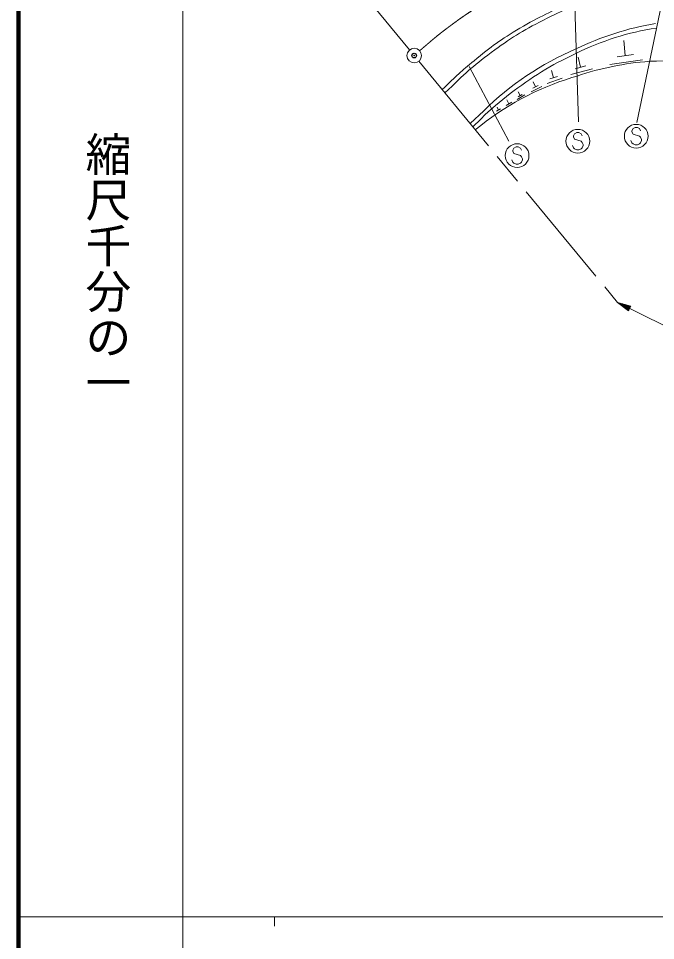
# Model space of a CAD drawing. Units: millimetres, scale not verified. Extents: x 40000 to 680000, y 20000 to 380000.
# Drawn here: x 40000 to 109712, y 202409 to 303369 of the extents above; entities that cross this region are included whole.
import ezdxf
from ezdxf.enums import TextEntityAlignment as Align

# ---------------------------------------------------------------- set-up
doc = ezdxf.new("R2010")
doc.units = ezdxf.units.MM
doc.header["$LTSCALE"] = 1000
doc.header["$PDMODE"] = 32
doc.header["$PDSIZE"] = 500
doc.linetypes.add('CHAIN', pattern=[18.5, 12, -1.5, 3.5, -1.5])
for name, color, linetype, lineweight in [('M-BGD', 7, 'Continuous', 13), ('M-BMK', 2, 'CHAIN', 13), ('M-BMK-SRVR', 3, 'Continuous', 13), ('M-STR-HTXT', 7, 'Continuous', 13), ('M-STR-STRC', 7, 'Continuous', 13), ('M-STR-STRD', 7, 'Continuous', 13), ('M-TTL', 2, 'Continuous', 140), ('M-TTL-BAND', 7, 'Continuous', 13)]:
    doc.layers.add(name, color=color, linetype=linetype, lineweight=lineweight)
doc.layers.add('M-OTRS', color=6, linetype='Continuous')
doc.styles.add('@ＭＳ ゴシック', font='')
doc.styles.get('@ＭＳ ゴシック').set_extended_font_data('@MS Gothic')

msp = doc.modelspace()

# ---------------------------------------------------------------- linework, layer by layer
at = {"layer": 'M-BGD'}
for p, q in [((106396, 299295), (106224, 300963)), ((99467, 298761), (100991, 299523)), ((101501, 298021), (101255, 299130)), ((107286, 299417), (105506, 299173)), ((99044, 298591), (99467, 298761)), ((102801, 297853), (100444, 297246)), ((102090, 298173), (100911, 297869)), ((108274, 298827), (104714, 298339)), ((99512, 296829), (97837, 296264)), ((98981, 297023), (98143, 296740)), ((98562, 296882), (98324, 297672)), ((100568, 296898), (101128, 297059)), ((97271, 295920), (96107, 295349)), ((96866, 296010), (96284, 295724)), ((96575, 295867), (96327, 296419)), ((95418, 295013), (94553, 294504)), ((95100, 295059), (94667, 294804)), ((94883, 294932), (94670, 295348)), ((91085, 292834), (92186, 293850)), ((93985, 294207), (93356, 293837)), ((93670, 294022), (93448, 294455)), ((89423, 291869), (90916, 293257)), ((90577, 292326), (91085, 292834)), ((92749, 293471), (92317, 293217)), ((92533, 293344), (92381, 293641)), ((89719, 291508), (90577, 292326))]:
    msp.add_line(p, q, dxfattribs=at)
for centre, radius, start, end in [((115311, 270341), 32962, 99.78034, 115.74936), ((114173, 273252), 29393, 98.5633, 116.64596), ((113628, 270354), 32255, 113.0643, 134.75913), ((121968, 258103), 46528, 119.51799, 129.79872), ((111392, 267003), 31761, 94.25702, 108.85449), ((110935, 263193), 35534, 72.87815, 93.06506), ((109744, 267261), 31025, 107.20283, 129.5529)]:
    msp.add_arc(centre, radius, start, end, dxfattribs=at)
at = {"layer": 'M-BMK'}
for p, q in [((82794, 299920), (65946, 320342)), ((83812, 298686), (105547, 272275))]:
    msp.add_line(p, q, dxfattribs=at)
msp.add_open_spline([(83906, 299830), (85526, 301235), (86003, 301635), (87426, 302691), (89042, 303889), (90000, 304494), (91726, 305527), (93197, 306407), (94063, 306831), (95600, 307590), (97240, 308400), (98187, 308800), (99893, 309461), (100776, 309803), (101286, 309955), (102192, 310233), (103144, 310527), (103678, 310689), (104645, 310926), (107003, 311505), (108313, 311931), (110722, 312235), (113799, 312624), (115544, 312772), (118646, 312755), (121520, 312739), (123139, 312620), (125985, 312215), (128051, 311920), (129190, 311624), (131212, 311105), (133362, 310554), (134567, 310217), (136645, 309434), (138975, 308557), (140277, 308038), (142499, 306914), (145883, 305201), (147003, 304232), (150590, 301543)], degree=3, knots=[0, 0, 0, 0, 1, 1, 1, 2, 2, 2, 3, 3, 3, 4, 4, 4, 5, 5, 5, 6, 6, 6, 7, 7, 7, 8, 8, 8, 9, 9, 9, 10, 10, 10, 11, 11, 11, 12, 12, 12, 13, 13, 13, 13], dxfattribs=at)
at = {"layer": 'M-BMK-SRVR'}
msp.add_circle((83304, 299304), 800, dxfattribs=at)
at = {"layer": 'M-OTRS'}
msp.add_point((83304, 299304), dxfattribs=at)
at = {"layer": 'M-STR-HTXT'}
for p, q in [((105547, 272275), (106757, 271338)), ((105547, 272275), (107024, 271875)), ((105547, 272275), (106890, 271607)), ((106863, 271553), (105789, 272087)), ((106917, 271660), (105842, 272195)), ((106031, 271900), (106837, 271499)), ((106138, 272115), (106944, 271714)), ((106810, 271446), (106273, 271713)), ((106970, 271768), (106433, 272035)), ((106728, 271955), (106997, 271822)), ((106757, 271338), (107024, 271875)), ((162587, 243910), (106890, 271607)), ((106515, 271525), (106783, 271392))]:
    msp.add_line(p, q, dxfattribs=at)
at = {"layer": 'M-STR-STRC'}
for p, q in [((110873, 307288), (107660, 291980)), ((100873, 304737), (101295, 292040)), ((89321, 298108), (93669, 289926)), ((101094, 290867), (100858, 290749)), ((101330, 290867), (101094, 290867)), ((101567, 290749), (101330, 290867)), ((107248, 291302), (107130, 291065)), ((107130, 291065), (107130, 290947)), ((107130, 290947), (107248, 290711)), ((107484, 291420), (107248, 291302)), ((107721, 291420), (107484, 291420)), ((107957, 291302), (107721, 291420)), ((108075, 291065), (107957, 291302)), ((100858, 290749), (100739, 290513)), ((100739, 290513), (100739, 290394)), ((100739, 290394), (100858, 290158)), ((100858, 290158), (101567, 289922)), ((101685, 290513), (101567, 290749)), ((101567, 289922), (101685, 289804)), ((101685, 289804), (101803, 289567)), ((107130, 289765), (107012, 290002)), ((107248, 289647), (107130, 289765)), ((107248, 290711), (107957, 290474)), ((107957, 290474), (108075, 290356)), ((108075, 289765), (107957, 289647)), ((108075, 290356), (108193, 290120)), ((108193, 290002), (108075, 289765)), ((108193, 290120), (108193, 290002)), ((94208, 289177), (94090, 288941)), ((94090, 288941), (94090, 288823)), ((94090, 288823), (94208, 288586)), ((94444, 289296), (94208, 289177)), ((94681, 289296), (94444, 289296)), ((94917, 289177), (94681, 289296)), ((95035, 288941), (94917, 289177)), ((100739, 289213), (100621, 289449)), ((100858, 289094), (100739, 289213)), ((101094, 288976), (100858, 289094)), ((101330, 288976), (101094, 288976)), ((101567, 289094), (101330, 288976)), ((101685, 289213), (101567, 289094)), ((101803, 289449), (101685, 289213)), ((101803, 289567), (101803, 289449)), ((107484, 289529), (107248, 289647)), ((107721, 289529), (107484, 289529)), ((107957, 289647), (107721, 289529)), ((94090, 287641), (93972, 287877)), ((94208, 288586), (94917, 288350)), ((94917, 288350), (95035, 288232)), ((95035, 288232), (95154, 287996)), ((95154, 287877), (95035, 287641)), ((95154, 287996), (95154, 287877)), ((94208, 287523), (94090, 287641)), ((94444, 287405), (94208, 287523)), ((94681, 287405), (94444, 287405)), ((94917, 287523), (94681, 287405)), ((95035, 287641), (94917, 287523))]:
    msp.add_line(p, q, dxfattribs=at)
for centre in [(101212, 289922), (107602, 290474), (94563, 288350)]:
    msp.add_circle(centre, 1300, dxfattribs=at)
at = {"layer": 'M-STR-STRD'}
for points in [[(86367, 295581), (87948, 297128), (88436, 297574), (89855, 298742), (91708, 300268), (92798, 301081), (94869, 302294), (97036, 303562), (98310, 304190), (100643, 305116), (102917, 306018), (104240, 306420), (106620, 306986), (108800, 307505), (110059, 307678), (112295, 307837), (115520, 308066), (117353, 308031), (120572, 307724), (123693, 307426), (125428, 307029), (128454, 306211), (131201, 305468), (132709, 304927), (135368, 303915), (137079, 303263), (138000, 302801), (139647, 302000), (142895, 300419), (143942, 299634), (147598, 297274)], [(147238, 296912), (145129, 298339), (144507, 298736), (142685, 299788), (140383, 301117), (139049, 301803), (136602, 302844), (134488, 303742), (133275, 304186), (131081, 304868), (128595, 305641), (127183, 306039), (124629, 306544), (121949, 307074), (120427, 307358), (117698, 307480), (115164, 307594), (113723, 307605), (111207, 307278), (108110, 306876), (106366, 306547), (103388, 305607), (100995, 304851), (99667, 304337), (97438, 303185), (95104, 301978), (93835, 301198), (91723, 299635), (89615, 298074), (88903, 297385), (86668, 295216)]]:
    msp.add_open_spline(points, degree=3, knots=[0, 0, 0, 0, 1, 1, 1, 2, 2, 2, 3, 3, 3, 4, 4, 4, 5, 5, 5, 6, 6, 6, 7, 7, 7, 8, 8, 8, 9, 9, 9, 10, 10, 10, 10], dxfattribs=at)
at = {"layer": 'M-TTL'}
msp.add_line((40000, 380000), (40000, 20000), dxfattribs=at)
at = {"layer": 'M-TTL-BAND'}
for p, q in [((58000, 370000), (58000, 20000)), ((40000, 205000), (579000, 205000)), ((68000, 205000), (68000, 204000))]:
    msp.add_line(p, q, dxfattribs=at)

# ---------------------------------------------------------------- texts
at = {"layer": 'M-TTL-BAND', "style": '@ＭＳ ゴシック'}
msp.add_text('縮尺千分の一', height=3666, rotation=270, dxfattribs=at).set_placement((49777, 261030), align=Align.MIDDLE_RIGHT)

doc.saveas('drawing.dxf')
